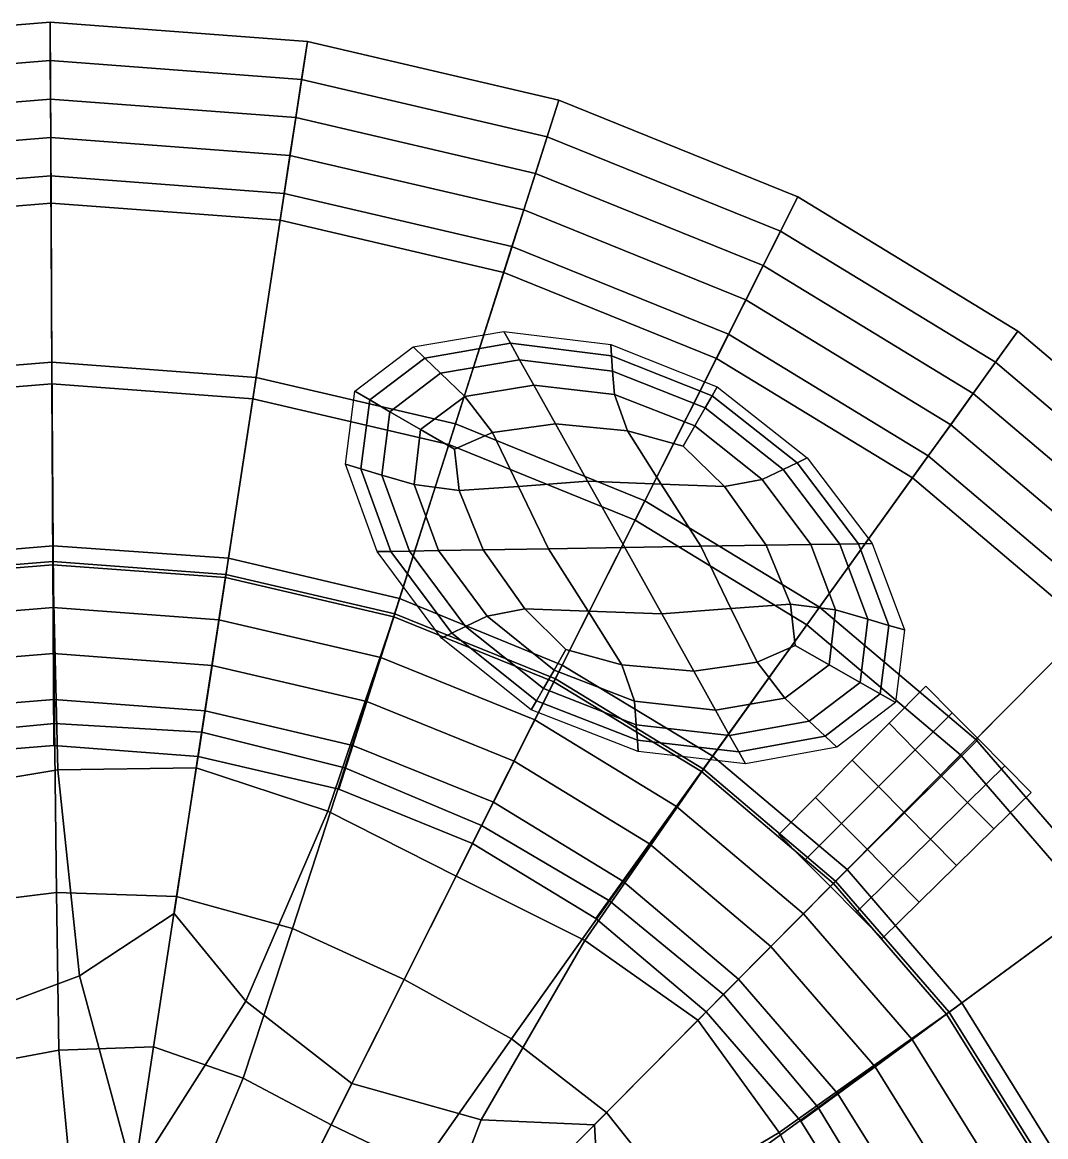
# Model space of a CAD drawing. Extents: x -0.465 to 0.231, y -0.153 to 0.153.
# Drawn here: x -0.0034 to 0.0917, y 0.0492 to 0.1527 of the extents above; entities that cross this region are included whole.
import ezdxf

# ---------------------------------------------------------------- set-up
doc = ezdxf.new("R2010")
doc.units = 0

msp = doc.modelspace()

# ---------------------------------------------------------------- linework, layer by layer
for points in [[(-0.0008, 0.14916, 0.07028), (-0.02412, 0.14726, 0.07028), (-0.02469, 0.15078, 0.08247), (-0.00082, 0.15273, 0.08247)], [(-0.00082, 0.15273, 0.56993), (-0.00082, 0.15273, 0.3262), (-0.02469, 0.15078, 0.3262), (-0.02469, 0.15078, 0.56993)], [(-0.00082, 0.15273, 0.3262), (-0.00082, 0.15273, 0.08247), (-0.02469, 0.15078, 0.08247), (-0.02469, 0.15078, 0.3262)], [(-0.00082, 0.15273, 0.56993), (-0.02469, 0.15078, 0.56993), (-0.02469, 0.15078, 0.81366), (-0.00082, 0.15273, 0.81366)], [(-0.00082, 0.15273, 0.81366), (-0.02469, 0.15078, 0.81366), (-0.02469, 0.15078, 1.05739), (-0.00082, 0.15273, 1.05739)], [(-0.00073, 0.13593, 1.06551), (-0.00082, 0.15273, 1.05739), (-0.02469, 0.15078, 1.05739), (-0.02198, 0.13419, 1.06551)], [(0.02255, 0.14741, 0.07028), (-0.0008, 0.14916, 0.07028), (-0.00082, 0.15273, 0.08247), (0.02309, 0.15093, 0.08247)], [(0.02309, 0.15093, 0.56993), (0.02309, 0.15093, 0.3262), (-0.00082, 0.15273, 0.3262), (-0.00082, 0.15273, 0.56993)], [(0.02309, 0.15093, 0.3262), (0.02309, 0.15093, 0.08247), (-0.00082, 0.15273, 0.08247), (-0.00082, 0.15273, 0.3262)], [(0.02309, 0.15093, 0.56993), (-0.00082, 0.15273, 0.56993), (-0.00082, 0.15273, 0.81366), (0.02309, 0.15093, 0.81366)], [(0.02309, 0.15093, 0.81366), (-0.00082, 0.15273, 0.81366), (-0.00082, 0.15273, 1.05739), (0.02309, 0.15093, 1.05739)], [(0.02055, 0.13433, 1.06551), (0.02309, 0.15093, 1.05739), (-0.00082, 0.15273, 1.05739), (-0.00073, 0.13593, 1.06551)], [(0.02055, 0.13433, 1.06551), (0.04134, 0.12949, 1.06551), (0.04645, 0.14549, 1.05739), (0.02309, 0.15093, 1.05739)], [(0.02255, 0.14741, 0.07028), (0.02309, 0.15093, 0.08247), (0.04645, 0.14549, 0.08247), (0.04536, 0.14209, 0.07028)], [(0.02309, 0.15093, 0.56993), (0.04645, 0.14549, 0.56993), (0.04645, 0.14549, 0.3262), (0.02309, 0.15093, 0.3262)], [(0.02309, 0.15093, 0.3262), (0.04645, 0.14549, 0.3262), (0.04645, 0.14549, 0.08247), (0.02309, 0.15093, 0.08247)], [(0.02309, 0.15093, 0.56993), (0.02309, 0.15093, 0.81366), (0.04645, 0.14549, 0.81366), (0.04645, 0.14549, 0.56993)], [(0.02309, 0.15093, 0.81366), (0.02309, 0.15093, 1.05739), (0.04645, 0.14549, 1.05739), (0.04645, 0.14549, 0.81366)], [(-0.00078, 0.14559, 0.0581), (-0.02354, 0.14373, 0.0581), (-0.02412, 0.14726, 0.07028), (-0.0008, 0.14916, 0.07028)], [(0.02201, 0.14388, 0.0581), (-0.00078, 0.14559, 0.0581), (-0.0008, 0.14916, 0.07028), (0.02255, 0.14741, 0.07028)], [(0.02201, 0.14388, 0.0581), (0.02255, 0.14741, 0.07028), (0.04536, 0.14209, 0.07028), (0.04428, 0.13869, 0.0581)], [(-0.00078, 0.14559, 0.0581), (-0.00076, 0.14202, 0.04591), (-0.02296, 0.14021, 0.04591), (-0.02354, 0.14373, 0.0581)], [(0.02201, 0.14388, 0.0581), (0.02147, 0.14035, 0.04591), (-0.00076, 0.14202, 0.04591), (-0.00078, 0.14559, 0.0581)], [(0.04134, 0.12949, 1.06551), (0.0611, 0.12148, 1.06551), (0.06865, 0.1365, 1.05739), (0.04645, 0.14549, 1.05739)], [(0.04536, 0.14209, 0.07028), (0.04645, 0.14549, 0.08247), (0.06865, 0.1365, 0.08247), (0.06704, 0.13331, 0.07028)], [(0.04645, 0.14549, 0.56993), (0.06865, 0.1365, 0.56993), (0.06865, 0.1365, 0.3262), (0.04645, 0.14549, 0.3262)], [(0.04645, 0.14549, 0.3262), (0.06865, 0.1365, 0.3262), (0.06865, 0.1365, 0.08247), (0.04645, 0.14549, 0.08247)], [(0.04645, 0.14549, 0.56993), (0.04645, 0.14549, 0.81366), (0.06865, 0.1365, 0.81366), (0.06865, 0.1365, 0.56993)], [(0.04645, 0.14549, 0.81366), (0.04645, 0.14549, 1.05739), (0.06865, 0.1365, 1.05739), (0.06865, 0.1365, 0.81366)], [(0.02201, 0.14388, 0.0581), (0.04428, 0.13869, 0.0581), (0.04319, 0.13529, 0.04591), (0.02147, 0.14035, 0.04591)], [(-0.00076, 0.14202, 0.04591), (-0.00074, 0.13845, 0.03372), (-0.02239, 0.13669, 0.03372), (-0.02296, 0.14021, 0.04591)], [(0.02147, 0.14035, 0.04591), (0.02093, 0.13682, 0.03372), (-0.00074, 0.13845, 0.03372), (-0.00076, 0.14202, 0.04591)], [(0.04428, 0.13869, 0.0581), (0.04536, 0.14209, 0.07028), (0.06704, 0.13331, 0.07028), (0.06544, 0.13012, 0.0581)], [(0.02147, 0.14035, 0.04591), (0.04319, 0.13529, 0.04591), (0.0421, 0.13189, 0.03372), (0.02093, 0.13682, 0.03372)], [(-0.00065, 0.12114, 0.03372), (-0.01959, 0.1196, 0.03372), (-0.02239, 0.13669, 0.03372), (-0.00074, 0.13845, 0.03372)], [(0.01832, 0.11972, 0.03372), (-0.00065, 0.12114, 0.03372), (-0.00074, 0.13845, 0.03372), (0.02093, 0.13682, 0.03372)], [(0.04428, 0.13869, 0.0581), (0.06544, 0.13012, 0.0581), (0.06384, 0.12693, 0.04591), (0.04319, 0.13529, 0.04591)], [(0.01832, 0.11972, 0.03372), (0.02093, 0.13682, 0.03372), (0.0421, 0.13189, 0.03372), (0.03684, 0.11541, 0.03372)], [(-0.00064, 0.11913, 1.07364), (-0.00073, 0.13593, 1.06551), (-0.02198, 0.13419, 1.06551), (-0.01926, 0.11761, 1.07364)], [(0.01801, 0.11773, 1.07364), (0.02055, 0.13433, 1.06551), (-0.00073, 0.13593, 1.06551), (-0.00064, 0.11913, 1.07364)], [(0.07931, 0.11039, 1.06551), (0.08911, 0.12404, 1.05739), (0.06865, 0.1365, 1.05739), (0.0611, 0.12148, 1.06551)], [(0.08703, 0.12114, 0.07028), (0.06704, 0.13331, 0.07028), (0.06865, 0.1365, 0.08247), (0.08911, 0.12404, 0.08247)], [(0.08911, 0.12404, 0.56993), (0.08911, 0.12404, 0.3262), (0.06865, 0.1365, 0.3262), (0.06865, 0.1365, 0.56993)], [(0.08911, 0.12404, 0.3262), (0.08911, 0.12404, 0.08247), (0.06865, 0.1365, 0.08247), (0.06865, 0.1365, 0.3262)], [(0.08911, 0.12404, 0.56993), (0.06865, 0.1365, 0.56993), (0.06865, 0.1365, 0.81366), (0.08911, 0.12404, 0.81366)], [(0.08911, 0.12404, 0.81366), (0.06865, 0.1365, 0.81366), (0.06865, 0.1365, 1.05739), (0.08911, 0.12404, 1.05739)], [(0.04319, 0.13529, 0.04591), (0.06384, 0.12693, 0.04591), (0.06223, 0.12374, 0.03372), (0.0421, 0.13189, 0.03372)], [(0.01801, 0.11773, 1.07364), (0.03623, 0.11349, 1.07364), (0.04134, 0.12949, 1.06551), (0.02055, 0.13433, 1.06551)], [(0.08494, 0.11824, 0.0581), (0.06544, 0.13012, 0.0581), (0.06704, 0.13331, 0.07028), (0.08703, 0.12114, 0.07028)], [(0.03684, 0.11541, 0.03372), (0.0421, 0.13189, 0.03372), (0.06223, 0.12374, 0.03372), (0.05445, 0.10827, 0.03372)], [(0.03623, 0.11349, 1.07364), (0.05355, 0.10647, 1.07364), (0.0611, 0.12148, 1.06551), (0.04134, 0.12949, 1.06551)], [(0.08494, 0.11824, 0.0581), (0.08286, 0.11534, 0.04591), (0.06384, 0.12693, 0.04591), (0.06544, 0.13012, 0.0581)], [(0.08286, 0.11534, 0.04591), (0.08078, 0.11244, 0.03372), (0.06223, 0.12374, 0.03372), (0.06384, 0.12693, 0.04591)], [(0.04196, 0.1229, 0.02529), (0.034, 0.12153, 0.02529), (0.03291, 0.12257, 0.03372), (0.04134, 0.12401, 0.03372)], [(0.04196, 0.1229, 0.02529), (0.04134, 0.12401, 0.03372), (0.05127, 0.12278, 0.03372), (0.05134, 0.12173, 0.02529)], [(0.07068, 0.09839, 0.03372), (0.05445, 0.10827, 0.03372), (0.06223, 0.12374, 0.03372), (0.08078, 0.11244, 0.03372)], [(0.09559, 0.09659, 1.06551), (0.1074, 0.10853, 1.05739), (0.08911, 0.12404, 1.05739), (0.07931, 0.11039, 1.06551)], [(0.10489, 0.106, 0.07028), (0.08703, 0.12114, 0.07028), (0.08911, 0.12404, 0.08247), (0.1074, 0.10853, 0.08247)], [(0.1074, 0.10853, 0.56993), (0.1074, 0.10853, 0.3262), (0.08911, 0.12404, 0.3262), (0.08911, 0.12404, 0.56993)], [(0.1074, 0.10853, 0.3262), (0.1074, 0.10853, 0.08247), (0.08911, 0.12404, 0.08247), (0.08911, 0.12404, 0.3262)], [(0.1074, 0.10853, 0.56993), (0.08911, 0.12404, 0.56993), (0.08911, 0.12404, 0.81366), (0.1074, 0.10853, 0.81366)], [(0.1074, 0.10853, 0.81366), (0.08911, 0.12404, 0.81366), (0.08911, 0.12404, 1.05739), (0.1074, 0.10853, 1.05739)], [(0.034, 0.12153, 0.02529), (0.02889, 0.11764, 0.02529), (0.02749, 0.11845, 0.03372), (0.03291, 0.12257, 0.03372)], [(0.04281, 0.12137, 0.01749), (0.03547, 0.12012, 0.01759), (0.034, 0.12153, 0.02529), (0.04196, 0.1229, 0.02529)], [(0.04281, 0.12137, 0.01749), (0.04196, 0.1229, 0.02529), (0.05134, 0.12173, 0.02529), (0.05145, 0.12031, 0.01759)], [(0.05134, 0.12173, 0.02529), (0.05127, 0.12278, 0.03372), (0.06117, 0.11886, 0.03372), (0.06069, 0.11803, 0.02529)], [(-0.00054, 0.1041, 0.03438), (-0.01682, 0.10273, 0.03442), (-0.01959, 0.1196, 0.03372), (-0.00065, 0.12114, 0.03372)], [(0.01575, 0.10293, 0.03434), (-0.00054, 0.1041, 0.03438), (-0.00065, 0.12114, 0.03372), (0.01832, 0.11972, 0.03372)], [(0.03547, 0.12012, 0.01759), (0.03076, 0.11655, 0.0177), (0.02889, 0.11764, 0.02529), (0.034, 0.12153, 0.02529)], [(0.04281, 0.12137, 0.01749), (0.04413, 0.11902, 0.01095), (0.03772, 0.11796, 0.01136), (0.03547, 0.12012, 0.01759)], [(0.04281, 0.12137, 0.01749), (0.05145, 0.12031, 0.01759), (0.05163, 0.11813, 0.01136), (0.04413, 0.11902, 0.01095)], [(0.05145, 0.12031, 0.01759), (0.05134, 0.12173, 0.02529), (0.06069, 0.11803, 0.02529), (0.06005, 0.11691, 0.0177)], [(0.0695, 0.09675, 1.07364), (0.07931, 0.11039, 1.06551), (0.0611, 0.12148, 1.06551), (0.05355, 0.10647, 1.07364)], [(0.10238, 0.10346, 0.0581), (0.08494, 0.11824, 0.0581), (0.08703, 0.12114, 0.07028), (0.10489, 0.106, 0.07028)], [(0.03547, 0.12012, 0.01759), (0.03772, 0.11796, 0.01136), (0.03361, 0.1149, 0.01177), (0.03076, 0.11655, 0.0177)], [(0.05145, 0.12031, 0.01759), (0.06005, 0.11691, 0.0177), (0.05908, 0.11522, 0.01177), (0.05163, 0.11813, 0.01136)], [(-0.00064, 0.11913, 1.07364), (-0.01926, 0.11761, 1.07364), (-0.01654, 0.10102, 1.08176), (-0.00055, 0.10233, 1.08176)], [(0.01801, 0.11773, 1.07364), (-0.00064, 0.11913, 1.07364), (-0.00055, 0.10233, 1.08176), (0.01547, 0.10113, 1.08176)], [(0.01575, 0.10293, 0.03434), (0.01832, 0.11972, 0.03372), (0.03684, 0.11541, 0.03372), (0.03164, 0.09918, 0.03438)], [(0.02806, 0.11123, 0.02529), (0.02662, 0.11166, 0.03372), (0.02749, 0.11845, 0.03372), (0.02889, 0.11764, 0.02529)], [(0.04413, 0.11902, 0.01095), (0.04615, 0.11541, 0.00602), (0.04028, 0.11461, 0.00676), (0.03772, 0.11796, 0.01136)], [(0.04413, 0.11902, 0.01095), (0.05163, 0.11813, 0.01136), (0.05282, 0.11477, 0.00676), (0.04615, 0.11541, 0.00602)], [(0.05163, 0.11813, 0.01136), (0.05908, 0.11522, 0.01177), (0.058, 0.11335, 0.00827), (0.05282, 0.11477, 0.00676)], [(0.0673, 0.11118, 0.01759), (0.06005, 0.11691, 0.0177), (0.06069, 0.11803, 0.02529), (0.06859, 0.1118, 0.02529)], [(0.06859, 0.1118, 0.02529), (0.06069, 0.11803, 0.02529), (0.06117, 0.11886, 0.03372), (0.06953, 0.11226, 0.03372)], [(0.10238, 0.10346, 0.0581), (0.09987, 0.10092, 0.04591), (0.08286, 0.11534, 0.04591), (0.08494, 0.11824, 0.0581)], [(0.01801, 0.11773, 1.07364), (0.01547, 0.10113, 1.08176), (0.03112, 0.09748, 1.08176), (0.03623, 0.11349, 1.07364)], [(0.03002, 0.11065, 0.01759), (0.02806, 0.11123, 0.02529), (0.02889, 0.11764, 0.02529), (0.03076, 0.11655, 0.0177)], [(0.03772, 0.11796, 0.01136), (0.04028, 0.11461, 0.00676), (0.03676, 0.11306, 0.00827), (0.03361, 0.1149, 0.01177)], [(0.03002, 0.11065, 0.01759), (0.03076, 0.11655, 0.0177), (0.03361, 0.1149, 0.01177), (0.03301, 0.10978, 0.01136)], [(0.0673, 0.11118, 0.01759), (0.06533, 0.11024, 0.01136), (0.05908, 0.11522, 0.01177), (0.06005, 0.11691, 0.0177)], [(0.03164, 0.09918, 0.03438), (0.03684, 0.11541, 0.03372), (0.05445, 0.10827, 0.03372), (0.04677, 0.093, 0.03442)], [(0.04912, 0.11009, 0.00304), (0.04271, 0.10961, 0.00398), (0.04028, 0.11461, 0.00676), (0.04615, 0.11541, 0.00602)], [(0.04912, 0.11009, 0.00304), (0.04615, 0.11541, 0.00602), (0.05282, 0.11477, 0.00676), (0.05596, 0.10981, 0.00398)], [(0.06533, 0.11024, 0.01136), (0.06183, 0.10959, 0.00676), (0.058, 0.11335, 0.00827), (0.05908, 0.11522, 0.01177)], [(0.09987, 0.10092, 0.04591), (0.09736, 0.09839, 0.03372), (0.08078, 0.11244, 0.03372), (0.08286, 0.11534, 0.04591)], [(0.03301, 0.10978, 0.01136), (0.03361, 0.1149, 0.01177), (0.03676, 0.11306, 0.00827), (0.03718, 0.10922, 0.00676)], [(0.04271, 0.10961, 0.00398), (0.03718, 0.10922, 0.00676), (0.03676, 0.11306, 0.00827), (0.04028, 0.11461, 0.00676)], [(0.05596, 0.10981, 0.00398), (0.05282, 0.11477, 0.00676), (0.058, 0.11335, 0.00827), (0.06183, 0.10959, 0.00676)], [(0.03623, 0.11349, 1.07364), (0.03112, 0.09748, 1.08176), (0.04599, 0.09145, 1.08176), (0.05355, 0.10647, 1.07364)], [(0.0743, 0.10427, 0.02529), (0.06859, 0.1118, 0.02529), (0.06953, 0.11226, 0.03372), (0.07558, 0.10429, 0.03372)], [(0.08519, 0.08609, 0.03372), (0.07068, 0.09839, 0.03372), (0.08078, 0.11244, 0.03372), (0.09736, 0.09839, 0.03372)], [(0.03083, 0.10357, 0.02529), (0.02956, 0.10355, 0.03372), (0.02662, 0.11166, 0.03372), (0.02806, 0.11123, 0.02529)], [(0.03258, 0.1036, 0.01749), (0.03083, 0.10357, 0.02529), (0.02806, 0.11123, 0.02529), (0.03002, 0.11065, 0.01759)], [(0.07255, 0.10425, 0.01749), (0.06986, 0.1042, 0.01095), (0.06533, 0.11024, 0.01136), (0.0673, 0.11118, 0.01759)], [(0.07255, 0.10425, 0.01749), (0.0673, 0.11118, 0.01759), (0.06859, 0.1118, 0.02529), (0.0743, 0.10427, 0.02529)], [(0.03258, 0.1036, 0.01749), (0.03002, 0.11065, 0.01759), (0.03301, 0.10978, 0.01136), (0.03527, 0.10365, 0.01095)], [(0.03527, 0.10365, 0.01095), (0.03301, 0.10978, 0.01136), (0.03718, 0.10922, 0.00676), (0.03941, 0.10371, 0.00602)], [(0.05257, 0.10392, 0.00205), (0.0455, 0.10381, 0.00304), (0.04271, 0.10961, 0.00398), (0.04912, 0.11009, 0.00304)], [(0.05257, 0.10392, 0.00205), (0.04912, 0.11009, 0.00304), (0.05596, 0.10981, 0.00398), (0.05963, 0.10404, 0.00304)], [(0.05963, 0.10404, 0.00304), (0.05596, 0.10981, 0.00398), (0.06183, 0.10959, 0.00676), (0.06572, 0.10414, 0.00602)], [(0.06986, 0.1042, 0.01095), (0.06572, 0.10414, 0.00602), (0.06183, 0.10959, 0.00676), (0.06533, 0.11024, 0.01136)], [(0.08377, 0.08466, 1.07364), (0.09559, 0.09659, 1.06551), (0.07931, 0.11039, 1.06551), (0.0695, 0.09675, 1.07364)], [(0.0455, 0.10381, 0.00304), (0.03941, 0.10371, 0.00602), (0.03718, 0.10922, 0.00676), (0.04271, 0.10961, 0.00398)], [(0.06075, 0.08454, 0.03438), (0.04677, 0.093, 0.03442), (0.05445, 0.10827, 0.03372), (0.07068, 0.09839, 0.03372)], [(0.0695, 0.09675, 1.07364), (0.05355, 0.10647, 1.07364), (0.04599, 0.09145, 1.08176), (0.0597, 0.08311, 1.08176)], [(-0.00054, 0.1041, 0.03438), (-0.00041, 0.08759, 0.03635), (-0.01413, 0.08628, 0.0365), (-0.01682, 0.10273, 0.03442)], [(0.01575, 0.10293, 0.03434), (0.01327, 0.08676, 0.03621), (-0.00041, 0.08759, 0.03635), (-0.00054, 0.1041, 0.03438)], [(0.03083, 0.10357, 0.02529), (0.0365, 0.09597, 0.02529), (0.03556, 0.0955, 0.03372), (0.02956, 0.10355, 0.03372)], [(0.03258, 0.1036, 0.01749), (0.03779, 0.0966, 0.01759), (0.0365, 0.09597, 0.02529), (0.03083, 0.10357, 0.02529)], [(0.03258, 0.1036, 0.01749), (0.03527, 0.10365, 0.01095), (0.03978, 0.09755, 0.01136), (0.03779, 0.0966, 0.01759)], [(0.03527, 0.10365, 0.01095), (0.03941, 0.10371, 0.00602), (0.04329, 0.09823, 0.00676), (0.03978, 0.09755, 0.01136)], [(0.0455, 0.10381, 0.00304), (0.04917, 0.09802, 0.00398), (0.04329, 0.09823, 0.00676), (0.03941, 0.10371, 0.00602)], [(0.05257, 0.10392, 0.00205), (0.05602, 0.09776, 0.00304), (0.04917, 0.09802, 0.00398), (0.0455, 0.10381, 0.00304)], [(0.05257, 0.10392, 0.00205), (0.05963, 0.10404, 0.00304), (0.06244, 0.09825, 0.00398), (0.05602, 0.09776, 0.00304)], [(0.05963, 0.10404, 0.00304), (0.06572, 0.10414, 0.00602), (0.06798, 0.09866, 0.00676), (0.06244, 0.09825, 0.00398)], [(0.06986, 0.1042, 0.01095), (0.07216, 0.09813, 0.01136), (0.06798, 0.09866, 0.00676), (0.06572, 0.10414, 0.00602)], [(0.07255, 0.10425, 0.01749), (0.07516, 0.09727, 0.01759), (0.07216, 0.09813, 0.01136), (0.06986, 0.1042, 0.01095)], [(0.07255, 0.10425, 0.01749), (0.0743, 0.10427, 0.02529), (0.07712, 0.0967, 0.02529), (0.07516, 0.09727, 0.01759)], [(0.0743, 0.10427, 0.02529), (0.07558, 0.10429, 0.03372), (0.07856, 0.09628, 0.03372), (0.07712, 0.0967, 0.02529)], [(-0.00055, 0.10263, 1.14343), (-0.00055, 0.10263, 1.13069), (-0.01659, 0.10132, 1.13069), (-0.01659, 0.10132, 1.14343)], [(-0.00055, 0.10263, 1.13069), (-0.00055, 0.10263, 1.11794), (-0.01659, 0.10132, 1.11794), (-0.01659, 0.10132, 1.13069)], [(-0.00055, 0.10263, 1.14343), (-0.01659, 0.10132, 1.14343), (-0.01659, 0.10132, 1.15617), (-0.00055, 0.10263, 1.15617)], [(-0.00055, 0.10263, 1.15617), (-0.01659, 0.10132, 1.15617), (-0.01659, 0.10132, 1.16892), (-0.00055, 0.10263, 1.16892)], [(-0.00053, 0.09836, 1.11739), (-0.0159, 0.0971, 1.11739), (-0.01659, 0.10132, 1.11794), (-0.00055, 0.10263, 1.11794)], [(-0.00009, 0.08328, 1.16933), (-0.00055, 0.10263, 1.16892), (-0.01659, 0.10132, 1.16892), (-0.01328, 0.08107, 1.16936)], [(0.01552, 0.10143, 1.14343), (0.01552, 0.10143, 1.13069), (-0.00055, 0.10263, 1.13069), (-0.00055, 0.10263, 1.14343)], [(0.01552, 0.10143, 1.13069), (0.01552, 0.10143, 1.11794), (-0.00055, 0.10263, 1.11794), (-0.00055, 0.10263, 1.13069)], [(0.01552, 0.10143, 1.14343), (-0.00055, 0.10263, 1.14343), (-0.00055, 0.10263, 1.15617), (0.01552, 0.10143, 1.15617)], [(0.01552, 0.10143, 1.15617), (-0.00055, 0.10263, 1.15617), (-0.00055, 0.10263, 1.16892), (0.01552, 0.10143, 1.16892)], [(0.01487, 0.0972, 1.11739), (-0.00053, 0.09836, 1.11739), (-0.00055, 0.10263, 1.11794), (0.01552, 0.10143, 1.11794)], [(0.01277, 0.08345, 1.16931), (0.01552, 0.10143, 1.16892), (-0.00055, 0.10263, 1.16892), (-0.00009, 0.08328, 1.16933)], [(0.01575, 0.10293, 0.03434), (0.03164, 0.09918, 0.03438), (0.02658, 0.08346, 0.03635), (0.01327, 0.08676, 0.03621)], [(-0.00055, 0.10233, 1.08176), (-0.01654, 0.10102, 1.08176), (-0.01383, 0.08444, 1.08989), (-0.00046, 0.08553, 1.08989)], [(0.01547, 0.10113, 1.08176), (-0.00055, 0.10233, 1.08176), (-0.00046, 0.08553, 1.08989), (0.01293, 0.08452, 1.08989)], [(0.01277, 0.08345, 1.16931), (0.02499, 0.07944, 1.16933), (0.03121, 0.09777, 1.16892), (0.01552, 0.10143, 1.16892)], [(0.01547, 0.10113, 1.08176), (0.01293, 0.08452, 1.08989), (0.02601, 0.08148, 1.08989), (0.03112, 0.09748, 1.08176)], [(0.01487, 0.0972, 1.11739), (0.01552, 0.10143, 1.11794), (0.03121, 0.09777, 1.11794), (0.02991, 0.0937, 1.11739)], [(0.01552, 0.10143, 1.14343), (0.03121, 0.09777, 1.14343), (0.03121, 0.09777, 1.13069), (0.01552, 0.10143, 1.13069)], [(0.01552, 0.10143, 1.13069), (0.03121, 0.09777, 1.13069), (0.03121, 0.09777, 1.11794), (0.01552, 0.10143, 1.11794)], [(0.01552, 0.10143, 1.14343), (0.01552, 0.10143, 1.15617), (0.03121, 0.09777, 1.15617), (0.03121, 0.09777, 1.14343)], [(0.01552, 0.10143, 1.15617), (0.01552, 0.10143, 1.16892), (0.03121, 0.09777, 1.16892), (0.03121, 0.09777, 1.15617)], [(0.03164, 0.09918, 0.03438), (0.04677, 0.093, 0.03442), (0.03928, 0.07811, 0.0365), (0.02658, 0.08346, 0.03635)], [(0.07324, 0.07401, 0.03434), (0.06075, 0.08454, 0.03438), (0.07068, 0.09839, 0.03372), (0.08519, 0.08609, 0.03372)], [(0.06244, 0.09825, 0.00398), (0.06798, 0.09866, 0.00676), (0.06841, 0.09484, 0.00827), (0.06488, 0.09328, 0.00676)], [(0.07216, 0.09813, 0.01136), (0.07158, 0.09303, 0.01177), (0.06841, 0.09484, 0.00827), (0.06798, 0.09866, 0.00676)], [(0.08519, 0.08609, 0.03372), (0.09736, 0.09839, 0.03372), (0.11159, 0.08196, 0.03372), (0.09764, 0.07171, 0.03372)], [(-0.0005, 0.09408, 1.11684), (-0.01521, 0.09288, 1.11684), (-0.0159, 0.0971, 1.11739), (-0.00053, 0.09836, 1.11739)], [(0.01423, 0.09297, 1.11684), (-0.0005, 0.09408, 1.11684), (-0.00053, 0.09836, 1.11739), (0.01487, 0.0972, 1.11739)], [(0.02499, 0.07944, 1.16933), (0.03691, 0.07339, 1.16936), (0.04613, 0.09173, 1.16892), (0.03121, 0.09777, 1.16892)], [(0.03112, 0.09748, 1.08176), (0.02601, 0.08148, 1.08989), (0.03844, 0.07644, 1.08989), (0.04599, 0.09145, 1.08176)], [(0.02991, 0.0937, 1.11739), (0.03121, 0.09777, 1.11794), (0.04613, 0.09173, 1.11794), (0.04421, 0.08791, 1.11739)], [(0.03121, 0.09777, 1.14343), (0.04613, 0.09173, 1.14343), (0.04613, 0.09173, 1.13069), (0.03121, 0.09777, 1.13069)], [(0.03121, 0.09777, 1.13069), (0.04613, 0.09173, 1.13069), (0.04613, 0.09173, 1.11794), (0.03121, 0.09777, 1.11794)], [(0.03121, 0.09777, 1.14343), (0.03121, 0.09777, 1.15617), (0.04613, 0.09173, 1.15617), (0.04613, 0.09173, 1.14343)], [(0.03121, 0.09777, 1.15617), (0.03121, 0.09777, 1.16892), (0.04613, 0.09173, 1.16892), (0.04613, 0.09173, 1.15617)], [(0.03779, 0.0966, 0.01759), (0.03978, 0.09755, 0.01136), (0.04601, 0.09254, 0.01177), (0.04502, 0.09082, 0.0177)], [(0.03978, 0.09755, 0.01136), (0.04329, 0.09823, 0.00676), (0.04711, 0.09444, 0.00827), (0.04601, 0.09254, 0.01177)], [(0.04917, 0.09802, 0.00398), (0.0523, 0.09304, 0.00676), (0.04711, 0.09444, 0.00827), (0.04329, 0.09823, 0.00676)], [(0.05602, 0.09776, 0.00304), (0.05899, 0.09244, 0.00602), (0.0523, 0.09304, 0.00676), (0.04917, 0.09802, 0.00398)], [(0.05602, 0.09776, 0.00304), (0.06244, 0.09825, 0.00398), (0.06488, 0.09328, 0.00676), (0.05899, 0.09244, 0.00602)], [(0.07516, 0.09727, 0.01759), (0.07444, 0.0914, 0.0177), (0.07158, 0.09303, 0.01177), (0.07216, 0.09813, 0.01136)], [(0.01423, 0.09297, 1.11684), (0.01487, 0.0972, 1.11739), (0.02991, 0.0937, 1.11739), (0.02861, 0.08962, 1.11684)], [(0.03779, 0.0966, 0.01759), (0.04502, 0.09082, 0.0177), (0.04437, 0.08969, 0.02529), (0.0365, 0.09597, 0.02529)], [(0.08377, 0.08466, 1.07364), (0.0695, 0.09675, 1.07364), (0.0597, 0.08311, 1.08176), (0.07196, 0.07272, 1.08176)], [(0.07516, 0.09727, 0.01759), (0.07712, 0.0967, 0.02529), (0.07632, 0.09033, 0.02529), (0.07444, 0.0914, 0.0177)], [(0.07712, 0.0967, 0.02529), (0.07856, 0.09628, 0.03372), (0.07772, 0.08953, 0.03372), (0.07632, 0.09033, 0.02529)], [(0.08377, 0.08466, 1.07364), (0.09601, 0.07052, 1.07364), (0.10955, 0.08046, 1.06551), (0.09559, 0.09659, 1.06551)], [(0.0365, 0.09597, 0.02529), (0.04437, 0.08969, 0.02529), (0.04389, 0.08885, 0.03372), (0.03556, 0.0955, 0.03372)], [(0.05348, 0.08966, 0.01136), (0.04601, 0.09254, 0.01177), (0.04711, 0.09444, 0.00827), (0.0523, 0.09304, 0.00676)], [(0.06745, 0.08994, 0.01136), (0.06488, 0.09328, 0.00676), (0.06841, 0.09484, 0.00827), (0.07158, 0.09303, 0.01177)], [(-0.0005, 0.09408, 1.11684), (-0.00048, 0.0898, 1.11628), (-0.01452, 0.08866, 1.11628), (-0.01521, 0.09288, 1.11684)], [(0.01423, 0.09297, 1.11684), (0.01358, 0.08875, 1.11628), (-0.00048, 0.0898, 1.11628), (-0.0005, 0.09408, 1.11684)], [(0.02861, 0.08962, 1.11684), (0.02991, 0.0937, 1.11739), (0.04421, 0.08791, 1.11739), (0.04229, 0.08408, 1.11684)], [(0.06101, 0.08883, 0.01095), (0.05899, 0.09244, 0.00602), (0.06488, 0.09328, 0.00676), (0.06745, 0.08994, 0.01136)], [(0.01423, 0.09297, 1.11684), (0.02861, 0.08962, 1.11684), (0.02731, 0.08555, 1.11628), (0.01358, 0.08875, 1.11628)], [(0.06075, 0.08454, 0.03438), (0.05116, 0.07111, 0.03635), (0.03928, 0.07811, 0.0365), (0.04677, 0.093, 0.03442)], [(0.05365, 0.08747, 0.01759), (0.04502, 0.09082, 0.0177), (0.04601, 0.09254, 0.01177), (0.05348, 0.08966, 0.01136)], [(0.06101, 0.08883, 0.01095), (0.05348, 0.08966, 0.01136), (0.0523, 0.09304, 0.00676), (0.05899, 0.09244, 0.00602)], [(0.06971, 0.0878, 0.01759), (0.06745, 0.08994, 0.01136), (0.07158, 0.09303, 0.01177), (0.07444, 0.0914, 0.0177)], [(0.04888, 0.06743, 1.16933), (0.05988, 0.08335, 1.16892), (0.04613, 0.09173, 1.16892), (0.03691, 0.07339, 1.16936)], [(0.0597, 0.08311, 1.08176), (0.04599, 0.09145, 1.08176), (0.03844, 0.07644, 1.08989), (0.0499, 0.06946, 1.08989)], [(0.05739, 0.07988, 1.11739), (0.04421, 0.08791, 1.11739), (0.04613, 0.09173, 1.11794), (0.05988, 0.08335, 1.11794)], [(0.05988, 0.08335, 1.14343), (0.05988, 0.08335, 1.13069), (0.04613, 0.09173, 1.13069), (0.04613, 0.09173, 1.14343)], [(0.05988, 0.08335, 1.13069), (0.05988, 0.08335, 1.11794), (0.04613, 0.09173, 1.11794), (0.04613, 0.09173, 1.13069)], [(0.05988, 0.08335, 1.14343), (0.04613, 0.09173, 1.14343), (0.04613, 0.09173, 1.15617), (0.05988, 0.08335, 1.15617)], [(0.05988, 0.08335, 1.15617), (0.04613, 0.09173, 1.15617), (0.04613, 0.09173, 1.16892), (0.05988, 0.08335, 1.16892)], [(0.06971, 0.0878, 0.01759), (0.07444, 0.0914, 0.0177), (0.07632, 0.09033, 0.02529), (0.07119, 0.0864, 0.02529)], [(0.05365, 0.08747, 0.01759), (0.05375, 0.08603, 0.02529), (0.04437, 0.08969, 0.02529), (0.04502, 0.09082, 0.0177)], [(0.07119, 0.0864, 0.02529), (0.07632, 0.09033, 0.02529), (0.07772, 0.08953, 0.03372), (0.07228, 0.08537, 0.03372)], [(0.07957, 0.08514, 1.16628), (0.08299, 0.08857, 1.16638), (0.08055, 0.09104, 1.16638), (0.07713, 0.0876, 1.16628)], [(0.07957, 0.08514, 1.12058), (0.07713, 0.0876, 1.12058), (0.08055, 0.09104, 1.12048), (0.08299, 0.08857, 1.12048)], [(0.07713, 0.0876, 1.14343), (0.07713, 0.0876, 1.15485), (0.08055, 0.09104, 1.15491), (0.08055, 0.09104, 1.14343)], [(0.07713, 0.0876, 1.15485), (0.07713, 0.0876, 1.16628), (0.08055, 0.09104, 1.16638), (0.08055, 0.09104, 1.15491)], [(0.07713, 0.0876, 1.14343), (0.08055, 0.09104, 1.14343), (0.08055, 0.09104, 1.13195), (0.07713, 0.0876, 1.13201)], [(0.07713, 0.0876, 1.13201), (0.08055, 0.09104, 1.13195), (0.08055, 0.09104, 1.12048), (0.07713, 0.0876, 1.12058)], [(0.08299, 0.08857, 1.14343), (0.08055, 0.09104, 1.14343), (0.08055, 0.09104, 1.15491), (0.08299, 0.08857, 1.15491)], [(0.08299, 0.08857, 1.15491), (0.08055, 0.09104, 1.15491), (0.08055, 0.09104, 1.16638), (0.08299, 0.08857, 1.16638)], [(0.08299, 0.08857, 1.14343), (0.08299, 0.08857, 1.13195), (0.08055, 0.09104, 1.13195), (0.08055, 0.09104, 1.14343)], [(0.08299, 0.08857, 1.13195), (0.08299, 0.08857, 1.12048), (0.08055, 0.09104, 1.12048), (0.08055, 0.09104, 1.13195)], [(-0.00048, 0.0898, 1.11628), (-0.00046, 0.08553, 1.11573), (-0.01383, 0.08444, 1.11573), (-0.01452, 0.08866, 1.11628)], [(0.01358, 0.08875, 1.11628), (0.01293, 0.08452, 1.11573), (-0.00046, 0.08553, 1.11573), (-0.00048, 0.0898, 1.11628)], [(0.02861, 0.08962, 1.11684), (0.04229, 0.08408, 1.11684), (0.04037, 0.08026, 1.11628), (0.02731, 0.08555, 1.11628)], [(0.05375, 0.08603, 0.02529), (0.05382, 0.08498, 0.03372), (0.04389, 0.08885, 0.03372), (0.04437, 0.08969, 0.02529)], [(0.06232, 0.08648, 0.01749), (0.05365, 0.08747, 0.01759), (0.05348, 0.08966, 0.01136), (0.06101, 0.08883, 0.01095)], [(0.06232, 0.08648, 0.01749), (0.06101, 0.08883, 0.01095), (0.06745, 0.08994, 0.01136), (0.06971, 0.0878, 0.01759)], [(0.01358, 0.08875, 1.11628), (0.02731, 0.08555, 1.11628), (0.02601, 0.08148, 1.11573), (0.01293, 0.08452, 1.11573)], [(0.082, 0.08269, 1.16628), (0.08544, 0.08611, 1.16638), (0.08299, 0.08857, 1.16638), (0.07957, 0.08514, 1.16628)], [(0.082, 0.08269, 1.12058), (0.07957, 0.08514, 1.12058), (0.08299, 0.08857, 1.12048), (0.08544, 0.08611, 1.12048)], [(0.08544, 0.08611, 1.14343), (0.08299, 0.08857, 1.14343), (0.08299, 0.08857, 1.15491), (0.08544, 0.08611, 1.15491)], [(0.08544, 0.08611, 1.15491), (0.08299, 0.08857, 1.15491), (0.08299, 0.08857, 1.16638), (0.08544, 0.08611, 1.16638)], [(0.08544, 0.08611, 1.14343), (0.08544, 0.08611, 1.13195), (0.08299, 0.08857, 1.13195), (0.08299, 0.08857, 1.14343)], [(0.08544, 0.08611, 1.13195), (0.08544, 0.08611, 1.12048), (0.08299, 0.08857, 1.12048), (0.08299, 0.08857, 1.13195)], [(-0.00041, 0.08759, 0.03635), (-0.00023, 0.07188, 0.04029), (-0.01154, 0.07048, 0.04066), (-0.01413, 0.08628, 0.0365)], [(0.01327, 0.08676, 0.03621), (0.01094, 0.07152, 0.03993), (-0.00023, 0.07188, 0.04029), (-0.00041, 0.08759, 0.03635)], [(0.05489, 0.07641, 1.11684), (0.04229, 0.08408, 1.11684), (0.04421, 0.08791, 1.11739), (0.05739, 0.07988, 1.11739)], [(0.06232, 0.08648, 0.01749), (0.06318, 0.08495, 0.02529), (0.05375, 0.08603, 0.02529), (0.05365, 0.08747, 0.01759)], [(0.06232, 0.08648, 0.01749), (0.06971, 0.0878, 0.01759), (0.07119, 0.0864, 0.02529), (0.06318, 0.08495, 0.02529)], [(0.07614, 0.08172, 1.16617), (0.07957, 0.08514, 1.16628), (0.07713, 0.0876, 1.16628), (0.07372, 0.08416, 1.16617)], [(0.07614, 0.08172, 1.12069), (0.07372, 0.08416, 1.12069), (0.07713, 0.0876, 1.12058), (0.07957, 0.08514, 1.12058)], [(0.07372, 0.08416, 1.14343), (0.07372, 0.08416, 1.1548), (0.07713, 0.0876, 1.15485), (0.07713, 0.0876, 1.14343)], [(0.07372, 0.08416, 1.1548), (0.07372, 0.08416, 1.16617), (0.07713, 0.0876, 1.16628), (0.07713, 0.0876, 1.15485)], [(0.07372, 0.08416, 1.14343), (0.07713, 0.0876, 1.14343), (0.07713, 0.0876, 1.13201), (0.07372, 0.08416, 1.13206)], [(0.07372, 0.08416, 1.13206), (0.07713, 0.0876, 1.13201), (0.07713, 0.0876, 1.12058), (0.07372, 0.08416, 1.12069)], [(0.01327, 0.08676, 0.03621), (0.02658, 0.08346, 0.03635), (0.02172, 0.06852, 0.04029), (0.01094, 0.07152, 0.03993)], [(0.06318, 0.08495, 0.02529), (0.0638, 0.08384, 0.03372), (0.05382, 0.08498, 0.03372), (0.05375, 0.08603, 0.02529)], [(0.06318, 0.08495, 0.02529), (0.07119, 0.0864, 0.02529), (0.07228, 0.08537, 0.03372), (0.0638, 0.08384, 0.03372)], [(0.07324, 0.07401, 0.03434), (0.08519, 0.08609, 0.03372), (0.09764, 0.07171, 0.03372), (0.0839, 0.06164, 0.03438)], [(0.082, 0.08269, 1.16628), (0.08443, 0.08024, 1.16628), (0.08788, 0.08364, 1.16638), (0.08544, 0.08611, 1.16638)], [(0.082, 0.08269, 1.12058), (0.08544, 0.08611, 1.12048), (0.08788, 0.08364, 1.12048), (0.08443, 0.08024, 1.12058)], [(0.08544, 0.08611, 1.14343), (0.08544, 0.08611, 1.15491), (0.08788, 0.08364, 1.15491), (0.08788, 0.08364, 1.14343)], [(0.08544, 0.08611, 1.15491), (0.08544, 0.08611, 1.16638), (0.08788, 0.08364, 1.16638), (0.08788, 0.08364, 1.15491)], [(0.08544, 0.08611, 1.14343), (0.08788, 0.08364, 1.14343), (0.08788, 0.08364, 1.13195), (0.08544, 0.08611, 1.13195)], [(0.08544, 0.08611, 1.13195), (0.08788, 0.08364, 1.13195), (0.08788, 0.08364, 1.12048), (0.08544, 0.08611, 1.12048)], [(-0.00046, 0.08553, 1.10281), (-0.00046, 0.08553, 1.09635), (-0.01383, 0.08444, 1.09635), (-0.01383, 0.08444, 1.10281)], [(-0.00046, 0.08553, 1.09635), (-0.00046, 0.08553, 1.08989), (-0.01383, 0.08444, 1.08989), (-0.01383, 0.08444, 1.09635)], [(-0.00046, 0.08553, 1.10281), (-0.01383, 0.08444, 1.10281), (-0.01383, 0.08444, 1.10927), (-0.00046, 0.08553, 1.10927)], [(-0.00046, 0.08553, 1.10927), (-0.01383, 0.08444, 1.10927), (-0.01383, 0.08444, 1.11573), (-0.00046, 0.08553, 1.11573)], [(0.01293, 0.08452, 1.10281), (0.01293, 0.08452, 1.09635), (-0.00046, 0.08553, 1.09635), (-0.00046, 0.08553, 1.10281)], [(0.01293, 0.08452, 1.09635), (0.01293, 0.08452, 1.08989), (-0.00046, 0.08553, 1.08989), (-0.00046, 0.08553, 1.09635)], [(0.01293, 0.08452, 1.10281), (-0.00046, 0.08553, 1.10281), (-0.00046, 0.08553, 1.10927), (0.01293, 0.08452, 1.10927)], [(0.01293, 0.08452, 1.10927), (-0.00046, 0.08553, 1.10927), (-0.00046, 0.08553, 1.11573), (0.01293, 0.08452, 1.11573)], [(0.02731, 0.08555, 1.11628), (0.04037, 0.08026, 1.11628), (0.03844, 0.07644, 1.11573), (0.02601, 0.08148, 1.11573)], [(0.07856, 0.07927, 1.16617), (0.082, 0.08269, 1.16628), (0.07957, 0.08514, 1.16628), (0.07614, 0.08172, 1.16617)], [(0.07856, 0.07927, 1.12069), (0.07614, 0.08172, 1.12069), (0.07957, 0.08514, 1.12058), (0.082, 0.08269, 1.12058)], [(0.01293, 0.08452, 1.10281), (0.02601, 0.08148, 1.10281), (0.02601, 0.08148, 1.09635), (0.01293, 0.08452, 1.09635)], [(0.01293, 0.08452, 1.09635), (0.02601, 0.08148, 1.09635), (0.02601, 0.08148, 1.08989), (0.01293, 0.08452, 1.08989)], [(0.01293, 0.08452, 1.10281), (0.01293, 0.08452, 1.10927), (0.02601, 0.08148, 1.10927), (0.02601, 0.08148, 1.10281)], [(0.01293, 0.08452, 1.10927), (0.01293, 0.08452, 1.11573), (0.02601, 0.08148, 1.11573), (0.02601, 0.08148, 1.10927)], [(0.05489, 0.07641, 1.11684), (0.0524, 0.07293, 1.11628), (0.04037, 0.08026, 1.11628), (0.04229, 0.08408, 1.11684)], [(0.07324, 0.07401, 0.03434), (0.06174, 0.06239, 0.03621), (0.05116, 0.07111, 0.03635), (0.06075, 0.08454, 0.03438)], [(0.07614, 0.08172, 1.16617), (0.07372, 0.08416, 1.16617), (0.0703, 0.08072, 1.16606), (0.07271, 0.07829, 1.16606)], [(0.07614, 0.08172, 1.12069), (0.07271, 0.07829, 1.1208), (0.0703, 0.08072, 1.1208), (0.07372, 0.08416, 1.12069)], [(0.07372, 0.08416, 1.14343), (0.0703, 0.08072, 1.14343), (0.0703, 0.08072, 1.15475), (0.07372, 0.08416, 1.1548)], [(0.07372, 0.08416, 1.1548), (0.0703, 0.08072, 1.15475), (0.0703, 0.08072, 1.16606), (0.07372, 0.08416, 1.16617)], [(0.07372, 0.08416, 1.14343), (0.07372, 0.08416, 1.13206), (0.0703, 0.08072, 1.13211), (0.0703, 0.08072, 1.14343)], [(0.07372, 0.08416, 1.13206), (0.07372, 0.08416, 1.12069), (0.0703, 0.08072, 1.1208), (0.0703, 0.08072, 1.13211)], [(0.08377, 0.08466, 1.07364), (0.07196, 0.07272, 1.08176), (0.08247, 0.06057, 1.08176), (0.09601, 0.07052, 1.07364)], [(0.0019, 0.06414, 1.16971), (-0.00009, 0.08328, 1.16933), (-0.01328, 0.08107, 1.16936), (-0.00979, 0.05978, 1.16978)], [(0.0107, 0.06992, 1.16958), (0.01277, 0.08345, 1.16931), (-0.00009, 0.08328, 1.16933), (0.0019, 0.06414, 1.16971)], [(0.0107, 0.06992, 1.16958), (0.01737, 0.06177, 1.16971), (0.02499, 0.07944, 1.16933), (0.01277, 0.08345, 1.16931)], [(0.02658, 0.08346, 0.03635), (0.03928, 0.07811, 0.0365), (0.03209, 0.06381, 0.04066), (0.02172, 0.06852, 0.04029)], [(0.05938, 0.06001, 1.16931), (0.07217, 0.07293, 1.16892), (0.05988, 0.08335, 1.16892), (0.04888, 0.06743, 1.16933)], [(0.07196, 0.07272, 1.08176), (0.0597, 0.08311, 1.08176), (0.0499, 0.06946, 1.08989), (0.06014, 0.06078, 1.08989)], [(0.06917, 0.0699, 1.11739), (0.05739, 0.07988, 1.11739), (0.05988, 0.08335, 1.11794), (0.07217, 0.07293, 1.11794)], [(0.07217, 0.07293, 1.14343), (0.07217, 0.07293, 1.13069), (0.05988, 0.08335, 1.13069), (0.05988, 0.08335, 1.14343)], [(0.07217, 0.07293, 1.13069), (0.07217, 0.07293, 1.11794), (0.05988, 0.08335, 1.11794), (0.05988, 0.08335, 1.13069)], [(0.07217, 0.07293, 1.14343), (0.05988, 0.08335, 1.14343), (0.05988, 0.08335, 1.15617), (0.07217, 0.07293, 1.15617)], [(0.07217, 0.07293, 1.15617), (0.05988, 0.08335, 1.15617), (0.05988, 0.08335, 1.16892), (0.07217, 0.07293, 1.16892)], [(0.08443, 0.08024, 1.16628), (0.08687, 0.07778, 1.16628), (0.09033, 0.08118, 1.16638), (0.08788, 0.08364, 1.16638)], [(0.08443, 0.08024, 1.12058), (0.08788, 0.08364, 1.12048), (0.09033, 0.08118, 1.12048), (0.08687, 0.07778, 1.12058)], [(0.08788, 0.08364, 1.14343), (0.08788, 0.08364, 1.15491), (0.09033, 0.08118, 1.15491), (0.09033, 0.08118, 1.14343)], [(0.08788, 0.08364, 1.15491), (0.08788, 0.08364, 1.16638), (0.09033, 0.08118, 1.16638), (0.09033, 0.08118, 1.15491)], [(0.08788, 0.08364, 1.14343), (0.09033, 0.08118, 1.14343), (0.09033, 0.08118, 1.13195), (0.08788, 0.08364, 1.13195)], [(0.08788, 0.08364, 1.13195), (0.09033, 0.08118, 1.13195), (0.09033, 0.08118, 1.12048), (0.08788, 0.08364, 1.12048)], [(0.07856, 0.07927, 1.16617), (0.08098, 0.07683, 1.16617), (0.08443, 0.08024, 1.16628), (0.082, 0.08269, 1.16628)], [(0.07856, 0.07927, 1.12069), (0.082, 0.08269, 1.12058), (0.08443, 0.08024, 1.12058), (0.08098, 0.07683, 1.12069)], [(0.02601, 0.08148, 1.10281), (0.03844, 0.07644, 1.10281), (0.03844, 0.07644, 1.09635), (0.02601, 0.08148, 1.09635)], [(0.02601, 0.08148, 1.09635), (0.03844, 0.07644, 1.09635), (0.03844, 0.07644, 1.08989), (0.02601, 0.08148, 1.08989)], [(0.02601, 0.08148, 1.10281), (0.02601, 0.08148, 1.10927), (0.03844, 0.07644, 1.10927), (0.03844, 0.07644, 1.10281)], [(0.02601, 0.08148, 1.10927), (0.02601, 0.08148, 1.11573), (0.03844, 0.07644, 1.11573), (0.03844, 0.07644, 1.10927)], [(0.07856, 0.07927, 1.16617), (0.07614, 0.08172, 1.16617), (0.07271, 0.07829, 1.16606), (0.07512, 0.07586, 1.16606)], [(0.07856, 0.07927, 1.12069), (0.07512, 0.07586, 1.1208), (0.07271, 0.07829, 1.1208), (0.07614, 0.08172, 1.12069)], [(0.08687, 0.07778, 1.14343), (0.08687, 0.07778, 1.13201), (0.09033, 0.08118, 1.13195), (0.09033, 0.08118, 1.14343)], [(0.08687, 0.07778, 1.13201), (0.08687, 0.07778, 1.12058), (0.09033, 0.08118, 1.12048), (0.09033, 0.08118, 1.13195)], [(0.08687, 0.07778, 1.14343), (0.09033, 0.08118, 1.14343), (0.09033, 0.08118, 1.15491), (0.08687, 0.07778, 1.15485)], [(0.08687, 0.07778, 1.15485), (0.09033, 0.08118, 1.15491), (0.09033, 0.08118, 1.16638), (0.08687, 0.07778, 1.16628)], [(0.0524, 0.07293, 1.11628), (0.0499, 0.06946, 1.11573), (0.03844, 0.07644, 1.11573), (0.04037, 0.08026, 1.11628)], [(0.06616, 0.06686, 1.11684), (0.05489, 0.07641, 1.11684), (0.05739, 0.07988, 1.11739), (0.06917, 0.0699, 1.11739)], [(0.07271, 0.07829, 1.16606), (0.0703, 0.08072, 1.16606), (0.06688, 0.07728, 1.16596), (0.06928, 0.07486, 1.16596)], [(0.07271, 0.07829, 1.1208), (0.06928, 0.07486, 1.12091), (0.06688, 0.07728, 1.12091), (0.0703, 0.08072, 1.1208)], [(0.0703, 0.08072, 1.14343), (0.06688, 0.07728, 1.14343), (0.06688, 0.07728, 1.15469), (0.0703, 0.08072, 1.15475)], [(0.0703, 0.08072, 1.15475), (0.06688, 0.07728, 1.15469), (0.06688, 0.07728, 1.16596), (0.0703, 0.08072, 1.16606)], [(0.0703, 0.08072, 1.14343), (0.0703, 0.08072, 1.13211), (0.06688, 0.07728, 1.13217), (0.06688, 0.07728, 1.14343)], [(0.0703, 0.08072, 1.13211), (0.0703, 0.08072, 1.1208), (0.06688, 0.07728, 1.12091), (0.06688, 0.07728, 1.13217)], [(0.08098, 0.07683, 1.16617), (0.0834, 0.07439, 1.16617), (0.08687, 0.07778, 1.16628), (0.08443, 0.08024, 1.16628)], [(0.08098, 0.07683, 1.12069), (0.08443, 0.08024, 1.12058), (0.08687, 0.07778, 1.12058), (0.0834, 0.07439, 1.12069)], [(0.01737, 0.06177, 1.16971), (0.02722, 0.05412, 1.16978), (0.03691, 0.07339, 1.16936), (0.02499, 0.07944, 1.16933)], [(0.07856, 0.07927, 1.16617), (0.07512, 0.07586, 1.16606), (0.07753, 0.07343, 1.16606), (0.08098, 0.07683, 1.16617)], [(0.07856, 0.07927, 1.12069), (0.08098, 0.07683, 1.12069), (0.07753, 0.07343, 1.1208), (0.07512, 0.07586, 1.1208)], [(0.05116, 0.07111, 0.03635), (0.04206, 0.05829, 0.04029), (0.03209, 0.06381, 0.04066), (0.03928, 0.07811, 0.0365)], [(0.07512, 0.07586, 1.16606), (0.07271, 0.07829, 1.16606), (0.06928, 0.07486, 1.16596), (0.07168, 0.07244, 1.16596)], [(0.07512, 0.07586, 1.1208), (0.07168, 0.07244, 1.12091), (0.06928, 0.07486, 1.12091), (0.07271, 0.07829, 1.1208)], [(0.0834, 0.07439, 1.14343), (0.0834, 0.07439, 1.13206), (0.08687, 0.07778, 1.13201), (0.08687, 0.07778, 1.14343)], [(0.0834, 0.07439, 1.13206), (0.0834, 0.07439, 1.12069), (0.08687, 0.07778, 1.12058), (0.08687, 0.07778, 1.13201)], [(0.0834, 0.07439, 1.14343), (0.08687, 0.07778, 1.14343), (0.08687, 0.07778, 1.15485), (0.0834, 0.07439, 1.1548)], [(0.0834, 0.07439, 1.1548), (0.08687, 0.07778, 1.15485), (0.08687, 0.07778, 1.16628), (0.0834, 0.07439, 1.16617)], [(0.08098, 0.07683, 1.16617), (0.07753, 0.07343, 1.16606), (0.07994, 0.07099, 1.16606), (0.0834, 0.07439, 1.16617)], [(0.08098, 0.07683, 1.12069), (0.0834, 0.07439, 1.12069), (0.07994, 0.07099, 1.1208), (0.07753, 0.07343, 1.1208)], [(0.0499, 0.06946, 1.10281), (0.0499, 0.06946, 1.09635), (0.03844, 0.07644, 1.09635), (0.03844, 0.07644, 1.10281)], [(0.0499, 0.06946, 1.09635), (0.0499, 0.06946, 1.08989), (0.03844, 0.07644, 1.08989), (0.03844, 0.07644, 1.09635)], [(0.0499, 0.06946, 1.10281), (0.03844, 0.07644, 1.10281), (0.03844, 0.07644, 1.10927), (0.0499, 0.06946, 1.10927)], [(0.0499, 0.06946, 1.10927), (0.03844, 0.07644, 1.10927), (0.03844, 0.07644, 1.11573), (0.0499, 0.06946, 1.11573)], [(0.06616, 0.06686, 1.11684), (0.06315, 0.06382, 1.11628), (0.0524, 0.07293, 1.11628), (0.05489, 0.07641, 1.11684)], [(0.07512, 0.07586, 1.16606), (0.07168, 0.07244, 1.16596), (0.07408, 0.07002, 1.16596), (0.07753, 0.07343, 1.16606)], [(0.07512, 0.07586, 1.1208), (0.07753, 0.07343, 1.1208), (0.07408, 0.07002, 1.12091), (0.07168, 0.07244, 1.12091)], [(0.07324, 0.07401, 0.03434), (0.0839, 0.06164, 0.03438), (0.07056, 0.0519, 0.03635), (0.06174, 0.06239, 0.03621)], [(0.0834, 0.07439, 1.14343), (0.07994, 0.07099, 1.14343), (0.07994, 0.07099, 1.13211), (0.0834, 0.07439, 1.13206)], [(0.0834, 0.07439, 1.13206), (0.07994, 0.07099, 1.13211), (0.07994, 0.07099, 1.1208), (0.0834, 0.07439, 1.12069)], [(0.0834, 0.07439, 1.14343), (0.0834, 0.07439, 1.1548), (0.07994, 0.07099, 1.15475), (0.07994, 0.07099, 1.14343)], [(0.0834, 0.07439, 1.1548), (0.0834, 0.07439, 1.16617), (0.07994, 0.07099, 1.16606), (0.07994, 0.07099, 1.15475)], [(0.03924, 0.05077, 1.16971), (0.04888, 0.06743, 1.16933), (0.03691, 0.07339, 1.16936), (0.02722, 0.05412, 1.16978)], [(0.06315, 0.06382, 1.11628), (0.06014, 0.06078, 1.11573), (0.0499, 0.06946, 1.11573), (0.0524, 0.07293, 1.11628)], [(0.05938, 0.06001, 1.16931), (0.06691, 0.04958, 1.16933), (0.08272, 0.06075, 1.16892), (0.07217, 0.07293, 1.16892)], [(0.07196, 0.07272, 1.08176), (0.06014, 0.06078, 1.08989), (0.06893, 0.05063, 1.08989), (0.08247, 0.06057, 1.08176)], [(0.06917, 0.0699, 1.11739), (0.07217, 0.07293, 1.11794), (0.08272, 0.06075, 1.11794), (0.07927, 0.05822, 1.11739)], [(0.07217, 0.07293, 1.14343), (0.08272, 0.06075, 1.14343), (0.08272, 0.06075, 1.13069), (0.07217, 0.07293, 1.13069)], [(0.07217, 0.07293, 1.13069), (0.08272, 0.06075, 1.13069), (0.08272, 0.06075, 1.11794), (0.07217, 0.07293, 1.11794)], [(0.07217, 0.07293, 1.14343), (0.07217, 0.07293, 1.15617), (0.08272, 0.06075, 1.15617), (0.08272, 0.06075, 1.14343)], [(0.07217, 0.07293, 1.15617), (0.07217, 0.07293, 1.16892), (0.08272, 0.06075, 1.16892), (0.08272, 0.06075, 1.15617)], [(0.07753, 0.07343, 1.16606), (0.07408, 0.07002, 1.16596), (0.07648, 0.0676, 1.16596), (0.07994, 0.07099, 1.16606)], [(0.07753, 0.07343, 1.1208), (0.07994, 0.07099, 1.1208), (0.07648, 0.0676, 1.12091), (0.07408, 0.07002, 1.12091)], [(-0.00001, 0.05724, 0.04686), (-0.0091, 0.05554, 0.04759), (-0.01154, 0.07048, 0.04066), (-0.00023, 0.07188, 0.04029)], [(0.0088, 0.05753, 0.04613), (-0.00001, 0.05724, 0.04686), (-0.00023, 0.07188, 0.04029), (0.01094, 0.07152, 0.03993)], [(0.0088, 0.05753, 0.04613), (0.01094, 0.07152, 0.03993), (0.02172, 0.06852, 0.04029), (0.01712, 0.05462, 0.04686)], [(0.0839, 0.06164, 0.03438), (0.09764, 0.07171, 0.03372), (0.10769, 0.05559, 0.03372), (0.0925, 0.04775, 0.03442)], [(0.06174, 0.06239, 0.03621), (0.05089, 0.05143, 0.03993), (0.04206, 0.05829, 0.04029), (0.05116, 0.07111, 0.03635)], [(0.07994, 0.07099, 1.14343), (0.07648, 0.0676, 1.14343), (0.07648, 0.0676, 1.13217), (0.07994, 0.07099, 1.13211)], [(0.07994, 0.07099, 1.13211), (0.07648, 0.0676, 1.13217), (0.07648, 0.0676, 1.12091), (0.07994, 0.07099, 1.1208)], [(0.07994, 0.07099, 1.14343), (0.07994, 0.07099, 1.15475), (0.07648, 0.0676, 1.15469), (0.07648, 0.0676, 1.14343)], [(0.07994, 0.07099, 1.15475), (0.07994, 0.07099, 1.16606), (0.07648, 0.0676, 1.16596), (0.07648, 0.0676, 1.15469)], [(0.09601, 0.07052, 1.07364), (0.08247, 0.06057, 1.08176), (0.09097, 0.04695, 1.08176), (0.1059, 0.05466, 1.07364)], [(0.0107, 0.06992, 1.16958), (0.0019, 0.06414, 1.16971), (0.00695, 0.04542, 1.17002), (0.01737, 0.06177, 1.16971)], [(0.06014, 0.06078, 1.10281), (0.06014, 0.06078, 1.09635), (0.0499, 0.06946, 1.09635), (0.0499, 0.06946, 1.10281)], [(0.06014, 0.06078, 1.09635), (0.06014, 0.06078, 1.08989), (0.0499, 0.06946, 1.08989), (0.0499, 0.06946, 1.09635)], [(0.06014, 0.06078, 1.10281), (0.0499, 0.06946, 1.10281), (0.0499, 0.06946, 1.10927), (0.06014, 0.06078, 1.10927)], [(0.06014, 0.06078, 1.10927), (0.0499, 0.06946, 1.10927), (0.0499, 0.06946, 1.11573), (0.06014, 0.06078, 1.11573)], [(0.06616, 0.06686, 1.11684), (0.06917, 0.0699, 1.11739), (0.07927, 0.05822, 1.11739), (0.07583, 0.05569, 1.11684)], [(0.01712, 0.05462, 0.04686), (0.02172, 0.06852, 0.04029), (0.03209, 0.06381, 0.04066), (0.02529, 0.05028, 0.04759)], [(0.04976, 0.05028, 1.16958), (0.05938, 0.06001, 1.16931), (0.04888, 0.06743, 1.16933), (0.03924, 0.05077, 1.16971)], [(0.06616, 0.06686, 1.11684), (0.07583, 0.05569, 1.11684), (0.07238, 0.05316, 1.11628), (0.06315, 0.06382, 1.11628)], [(0.0019, 0.06414, 1.16971), (-0.00979, 0.05978, 1.16978), (-0.00596, 0.03642, 1.17016), (0.00695, 0.04542, 1.17002)], [(0.03364, 0.04631, 0.04686), (0.02529, 0.05028, 0.04759), (0.03209, 0.06381, 0.04066), (0.04206, 0.05829, 0.04029)], [(0.06315, 0.06382, 1.11628), (0.07238, 0.05316, 1.11628), (0.06893, 0.05063, 1.11573), (0.06014, 0.06078, 1.11573)], [(0.06174, 0.06239, 0.03621), (0.07056, 0.0519, 0.03635), (0.05785, 0.04267, 0.04029), (0.05089, 0.05143, 0.03993)], [(0.01737, 0.06177, 1.16971), (0.00695, 0.04542, 1.17002), (0.01658, 0.03297, 1.17016), (0.02722, 0.05412, 1.16978)], [(0.0839, 0.06164, 0.03438), (0.0925, 0.04775, 0.03442), (0.07769, 0.0401, 0.0365), (0.07056, 0.0519, 0.03635)], [(0.06014, 0.06078, 1.10281), (0.06893, 0.05063, 1.10281), (0.06893, 0.05063, 1.09635), (0.06014, 0.06078, 1.09635)], [(0.06014, 0.06078, 1.09635), (0.06893, 0.05063, 1.09635), (0.06893, 0.05063, 1.08989), (0.06014, 0.06078, 1.08989)], [(0.06014, 0.06078, 1.10281), (0.06014, 0.06078, 1.10927), (0.06893, 0.05063, 1.10927), (0.06893, 0.05063, 1.10281)], [(0.06014, 0.06078, 1.10927), (0.06014, 0.06078, 1.11573), (0.06893, 0.05063, 1.11573), (0.06893, 0.05063, 1.10927)], [(0.06691, 0.04958, 1.16933), (0.073, 0.03768, 1.16936), (0.09124, 0.04709, 1.16892), (0.08272, 0.06075, 1.16892)], [(0.08247, 0.06057, 1.08176), (0.06893, 0.05063, 1.08989), (0.07603, 0.03924, 1.08989), (0.09097, 0.04695, 1.08176)], [(0.07927, 0.05822, 1.11739), (0.08272, 0.06075, 1.11794), (0.09124, 0.04709, 1.11794), (0.08744, 0.04513, 1.11739)], [(0.08272, 0.06075, 1.14343), (0.09124, 0.04709, 1.14343), (0.09124, 0.04709, 1.13069), (0.08272, 0.06075, 1.13069)], [(0.08272, 0.06075, 1.13069), (0.09124, 0.04709, 1.13069), (0.09124, 0.04709, 1.11794), (0.08272, 0.06075, 1.11794)], [(0.08272, 0.06075, 1.14343), (0.08272, 0.06075, 1.15617), (0.09124, 0.04709, 1.15617), (0.09124, 0.04709, 1.14343)], [(0.08272, 0.06075, 1.15617), (0.08272, 0.06075, 1.16892), (0.09124, 0.04709, 1.16892), (0.09124, 0.04709, 1.15617)], [(0.04976, 0.05028, 1.16958), (0.05036, 0.03977, 1.16971), (0.06691, 0.04958, 1.16933), (0.05938, 0.06001, 1.16931)], [(0.04094, 0.04137, 0.04613), (0.03364, 0.04631, 0.04686), (0.04206, 0.05829, 0.04029), (0.05089, 0.05143, 0.03993)], [(0.07583, 0.05569, 1.11684), (0.07927, 0.05822, 1.11739), (0.08744, 0.04513, 1.11739), (0.08363, 0.04317, 1.11684)], [(0.00129, 0.04353, 0.05453), (-0.00664, 0.04053, 0.05617), (-0.0091, 0.05554, 0.04759), (-0.00001, 0.05724, 0.04686)], [(0.0073, 0.04772, 0.0517), (0.00129, 0.04353, 0.05453), (-0.00001, 0.05724, 0.04686), (0.0088, 0.05753, 0.04613)], [(0.0073, 0.04772, 0.0517), (0.0088, 0.05753, 0.04613), (0.01712, 0.05462, 0.04686), (0.01178, 0.04192, 0.05453)], [(0.07583, 0.05569, 1.11684), (0.08363, 0.04317, 1.11684), (0.07983, 0.04121, 1.11628), (0.07238, 0.05316, 1.11628)], [(0.01178, 0.04192, 0.05453), (0.01712, 0.05462, 0.04686), (0.02529, 0.05028, 0.04759), (0.01846, 0.0367, 0.05617)], [(0.03924, 0.05077, 1.16971), (0.02722, 0.05412, 1.16978), (0.01658, 0.03297, 1.17016), (0.03232, 0.03266, 1.17002)], [(0.1131, 0.03742, 1.07364), (0.1059, 0.05466, 1.07364), (0.09097, 0.04695, 1.08176), (0.09715, 0.03214, 1.08176)], [(0.07238, 0.05316, 1.11628), (0.07983, 0.04121, 1.11628), (0.07603, 0.03924, 1.11573), (0.06893, 0.05063, 1.11573)], [(0.07056, 0.0519, 0.03635), (0.07769, 0.0401, 0.0365), (0.06347, 0.03276, 0.04066), (0.05785, 0.04267, 0.04029)], [(0.04976, 0.05028, 1.16958), (0.03924, 0.05077, 1.16971), (0.03232, 0.03266, 1.17002), (0.05036, 0.03977, 1.16971)], [(0.04094, 0.04137, 0.04613), (0.05089, 0.05143, 0.03993), (0.05785, 0.04267, 0.04029), (0.04595, 0.03412, 0.04686)], [(0.02663, 0.03445, 0.05453), (0.01846, 0.0367, 0.05617), (0.02529, 0.05028, 0.04759), (0.03364, 0.04631, 0.04686)], [(0.06893, 0.05063, 1.10281), (0.07603, 0.03924, 1.10281), (0.07603, 0.03924, 1.09635), (0.06893, 0.05063, 1.09635)], [(0.06893, 0.05063, 1.09635), (0.07603, 0.03924, 1.09635), (0.07603, 0.03924, 1.08989), (0.06893, 0.05063, 1.08989)], [(0.06893, 0.05063, 1.10281), (0.06893, 0.05063, 1.10927), (0.07603, 0.03924, 1.10927), (0.07603, 0.03924, 1.10281)], [(0.06893, 0.05063, 1.10927), (0.06893, 0.05063, 1.11573), (0.07603, 0.03924, 1.11573), (0.07603, 0.03924, 1.10927)], [(0.05036, 0.03977, 1.16971), (0.05383, 0.02778, 1.16978), (0.073, 0.03768, 1.16936), (0.06691, 0.04958, 1.16933)]]:
    msp.add_3dface(points)

doc.saveas('drawing.dxf')
